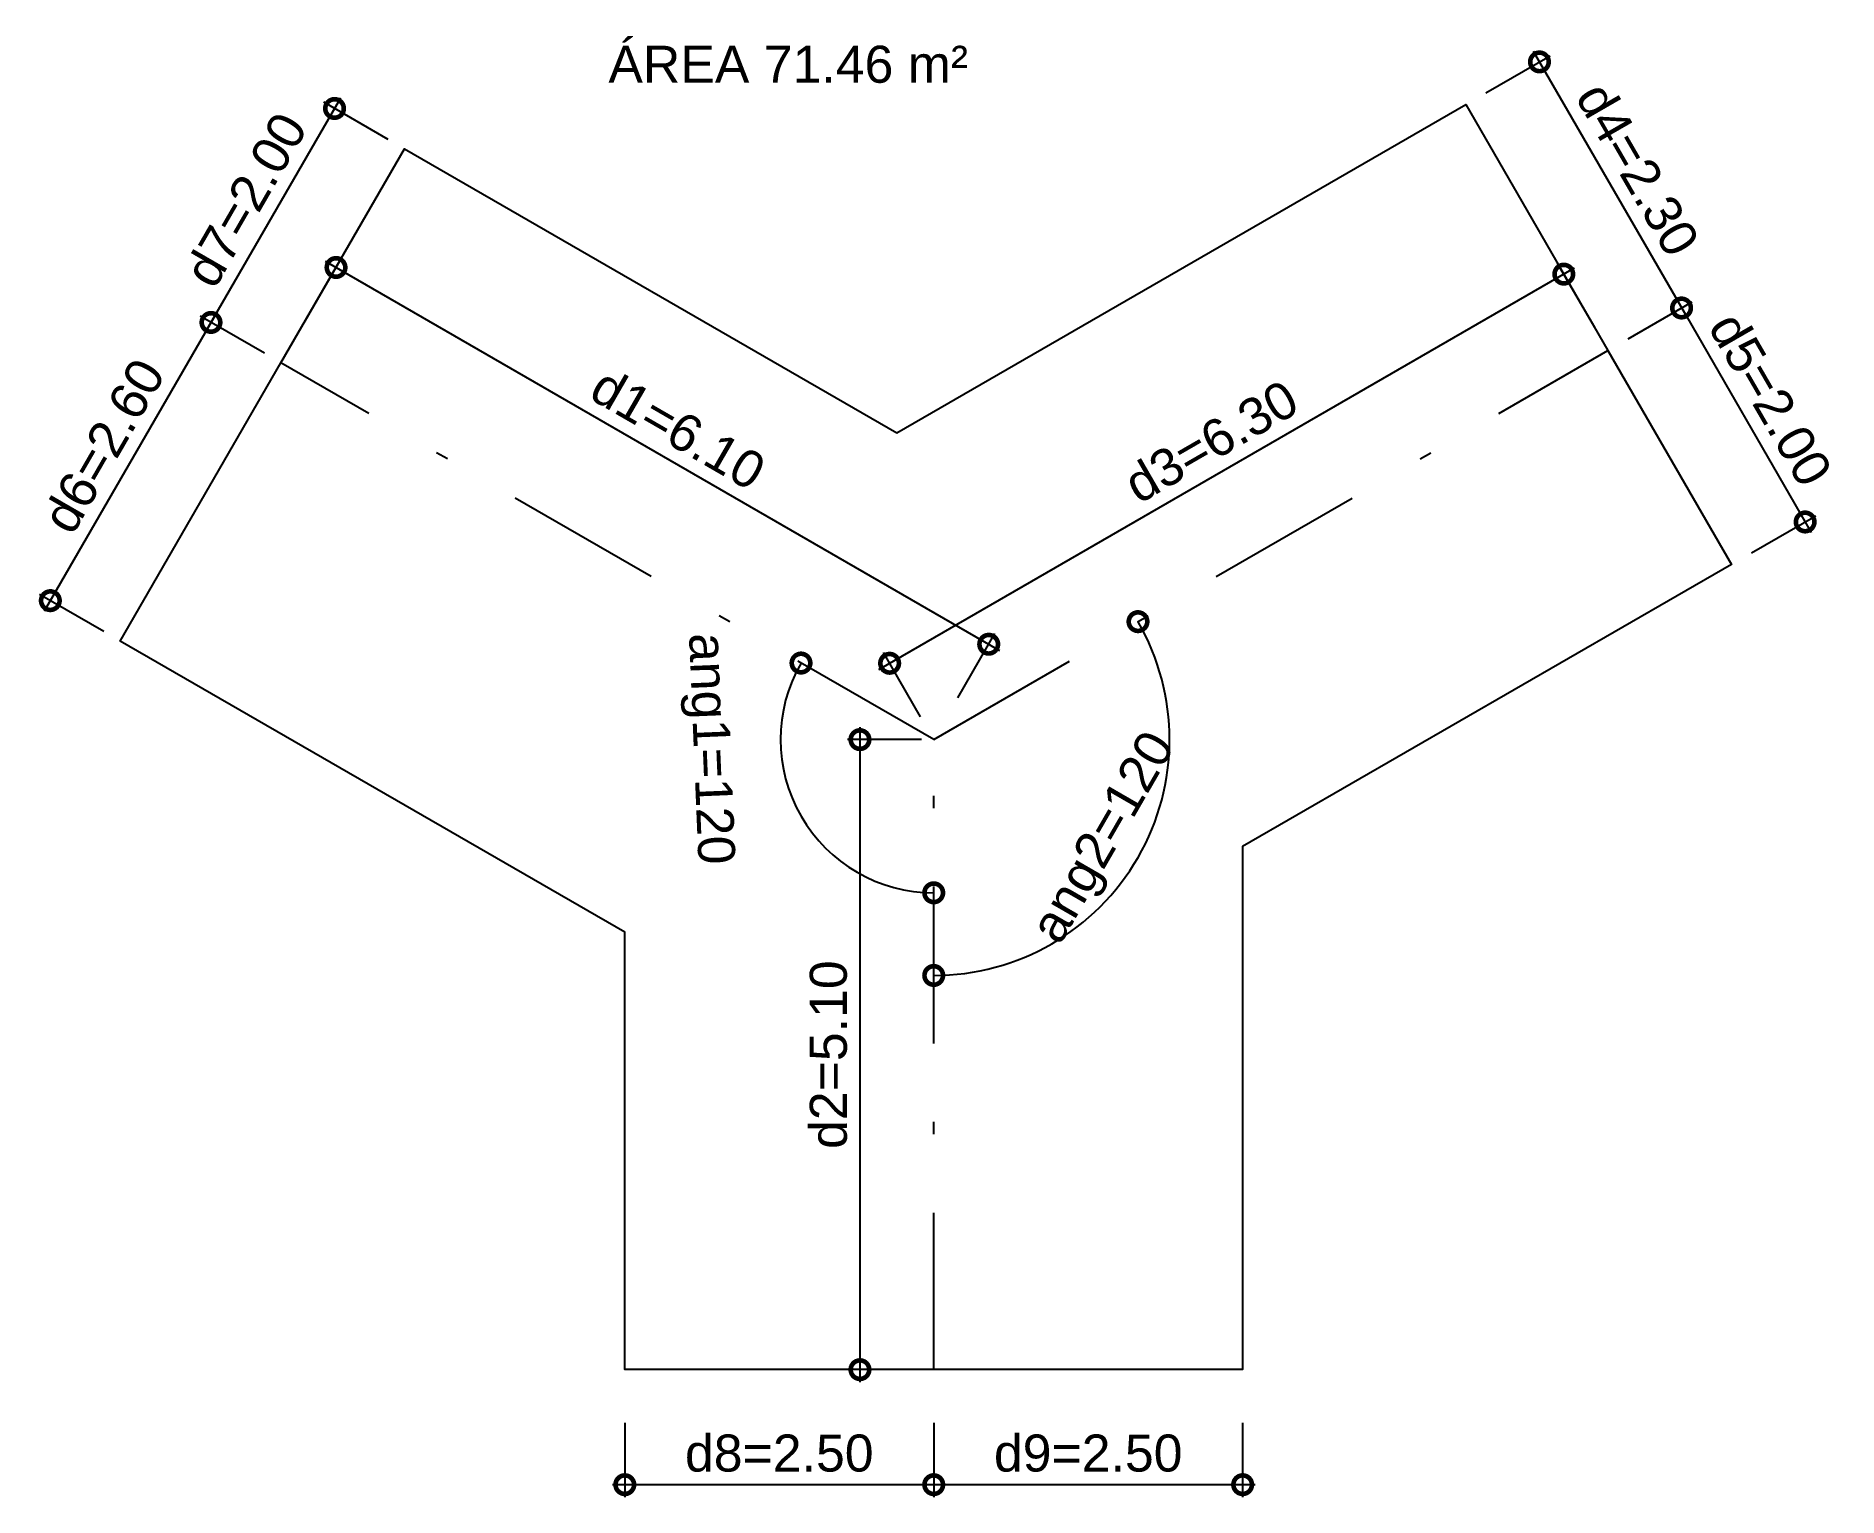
# Model space of a CAD drawing. Header units: metres. Extents: x -6.9 to 7.6, y -7.1 to 4.7.
import ezdxf

# ---------------------------------------------------------------- set-up
doc = ezdxf.new("R2010")
doc.units = ezdxf.units.M
doc.header["$LTSCALE"] = 0.1
doc.linetypes.add('DASHDOT', pattern=[25.4, 12.7, -6.35, 0, -6.35])
doc.layers.add('ARQ_EIXO CINZA 04', color=139, linetype='DASHDOT')
doc.layers.add('SIMB_01', color=1, linetype='Continuous')
doc.layers.add('COTA AZUL', color=5, linetype='Continuous', lineweight=25, true_color=0x0000ff)
doc.styles.add('Annot_3.0mm', font='arial.ttf', dxfattribs={"height": 3})
doc.styles.add('cota', font='arial.ttf')
doc.dimstyles.new('Info 01 - annot', dxfattribs={"dimtxt": 3, "dimasz": 3, "dimexe": 1, "dimexo": 1, "dimgap": 1, "dimtad": 1, "dimzin": 4, "dimtxsty": 'cota', "dimblk": 'DOTSMALL', "dimcen": 2, "dimdle": 1, "dimclrd": 256, "dimclre": 256, "dimclrt": 1, "dimazin": 2, "dimtfac": 0.09, "dimtmove": 2, "dimatfit": 2, "dimfxl": 5, "dimfxlon": 1, "dimtolj": 1, "dimtzin": 4, "dimlwd": -1, "dimarcsym": 1})

# ---------------------------------------------------------------- blocks, each defined once
blk = doc.blocks.new('_DotSmall')
at = {"color": 0, "linetype": 'ByBlock', "const_width": 0.5}
blk.add_lwpolyline([(-0.0625, 0, 1), (0.0625, 0, 1)], format="xyb", close=True, dxfattribs=at)
blk = doc.blocks.new('*D6')
at = {"layer": 'COTA AZUL', "lineweight": -2, "transparency": 16777216}
for p, q in [((-4.77, 2.434), (-4.47, 2.953)), ((0.512, -0.616), (0.812, -0.097))]:
    blk.add_line(p, q, dxfattribs=at)
at = {"layer": 'COTA AZUL', "transparency": 16777216}
blk.add_line((-4.607, 2.917), (0.849, -0.233), dxfattribs=at)
at = {"layer": 'Defpoints', "color": 0, "transparency": 16777216}
for p in [(-4.966, 2.095), (0.762, -0.183), (0.317, -0.955)]:
    blk.add_point(p, dxfattribs=at)
at = {"layer": 'COTA AZUL', "transparency": 16777216, "xscale": 0.3, "yscale": 0.3, "zscale": 0.3}
for p, rotation in [((-4.52, 2.867), 150), ((0.762, -0.183), 330.0000000000001)]:
    blk.add_blockref('_DotSmall', p, dxfattribs=dict(at, rotation=rotation))
at = {"layer": 'COTA AZUL', "color": 1, "transparency": 16777216, "insert": (-1.752, 1.561), "char_height": 0.3, "attachment_point": 5, "rotation": 330, "style": 'cota'}
blk.add_mtext('\\A1;d1=6.10', dxfattribs=at)
blk = doc.blocks.new('*D8')
at = {"layer": 'COTA AZUL', "transparency": 16777216}
blk.add_line((-0.28, -0.855), (-0.28, -6.155), dxfattribs=at)
at = {"layer": 'COTA AZUL', "lineweight": -2, "transparency": 16777216}
for p, q in [((0.217, -0.955), (-0.38, -0.955)), ((0.217, -6.055), (-0.38, -6.055))]:
    blk.add_line(p, q, dxfattribs=at)
at = {"layer": 'Defpoints', "color": 0, "transparency": 16777216}
for p in [(0.317, -0.955), (-0.28, -6.055), (0.317, -6.055)]:
    blk.add_point(p, dxfattribs=at)
at = {"layer": 'COTA AZUL', "transparency": 16777216, "xscale": 0.3, "yscale": 0.3, "zscale": 0.3}
for p, rotation in [((-0.28, -0.955), 90), ((-0.28, -6.055), 270)]:
    blk.add_blockref('_DotSmall', p, dxfattribs=dict(at, rotation=rotation))
at = {"layer": 'COTA AZUL', "color": 1, "transparency": 16777216, "insert": (-0.534, -3.505), "char_height": 0.3, "attachment_point": 5, "rotation": 90, "style": 'cota'}
blk.add_mtext('\\A1;d2=5.10', dxfattribs=at)
blk = doc.blocks.new('*D7')
at = {"layer": 'COTA AZUL', "transparency": 16777216}
blk.add_line((-0.126, -0.387), (5.503, 2.863), dxfattribs=at)
at = {"layer": 'COTA AZUL', "lineweight": -2, "transparency": 16777216}
for p, q in [((5.666, 2.38), (5.366, 2.899)), ((0.21, -0.77), (-0.09, -0.251))]:
    blk.add_line(p, q, dxfattribs=at)
at = {"layer": 'Defpoints', "color": 0, "transparency": 16777216}
for p in [(5.416, 2.813), (5.773, 2.195), (0.317, -0.955)]:
    blk.add_point(p, dxfattribs=at)
at = {"layer": 'COTA AZUL', "transparency": 16777216, "xscale": 0.3, "yscale": 0.3, "zscale": 0.3}
for p, rotation in [((5.416, 2.813), 29.99999999999996), ((-0.04, -0.337), 210)]:
    blk.add_blockref('_DotSmall', p, dxfattribs=dict(at, rotation=rotation))
at = {"layer": 'COTA AZUL', "color": 1, "transparency": 16777216, "insert": (2.562, 1.457), "char_height": 0.3, "attachment_point": 5, "rotation": 30, "style": 'cota'}
blk.add_mtext('\\A1;d3=6.30', dxfattribs=at)
blk = doc.blocks.new('*D2')
at = {"layer": 'COTA AZUL', "lineweight": -2, "transparency": 16777216}
for p, q in [((4.786, 4.281), (5.306, 4.581)), ((5.936, 2.289), (6.456, 2.589))]:
    blk.add_line(p, q, dxfattribs=at)
at = {"layer": 'COTA AZUL', "transparency": 16777216}
blk.add_line((5.169, 4.618), (6.419, 2.453), dxfattribs=at)
at = {"layer": 'Defpoints', "color": 0, "transparency": 16777216}
for p in [(4.623, 4.187), (6.369, 2.539), (5.773, 2.195)]:
    blk.add_point(p, dxfattribs=at)
at = {"layer": 'COTA AZUL', "transparency": 16777216, "xscale": 0.3, "yscale": 0.3, "zscale": 0.3}
for p, rotation in [((5.219, 4.531), 120), ((6.369, 2.539), 299.9999999999999)]:
    blk.add_blockref('_DotSmall', p, dxfattribs=dict(at, rotation=rotation))
at = {"layer": 'COTA AZUL', "color": 1, "transparency": 16777216, "insert": (6.013, 3.662), "char_height": 0.3, "attachment_point": 5, "rotation": 300, "style": 'cota'}
blk.add_mtext('\\A1;d4=2.30', dxfattribs=at)
blk = doc.blocks.new('*D3')
at = {"layer": 'COTA AZUL', "transparency": 16777216}
blk.add_line((6.319, 2.626), (7.419, 0.721), dxfattribs=at)
at = {"layer": 'COTA AZUL', "lineweight": -2, "transparency": 16777216}
for p, q in [((5.936, 2.289), (6.456, 2.589)), ((6.936, 0.557), (7.456, 0.857))]:
    blk.add_line(p, q, dxfattribs=at)
at = {"layer": 'Defpoints', "color": 0, "transparency": 16777216}
for p in [(5.773, 2.195), (7.369, 0.807), (6.773, 0.463)]:
    blk.add_point(p, dxfattribs=at)
at = {"layer": 'COTA AZUL', "transparency": 16777216, "xscale": 0.3, "yscale": 0.3, "zscale": 0.3}
for p, rotation in [((6.369, 2.539), 120), ((7.369, 0.807), 299.9999999999999)]:
    blk.add_blockref('_DotSmall', p, dxfattribs=dict(at, rotation=rotation))
at = {"layer": 'COTA AZUL', "color": 1, "transparency": 16777216, "insert": (7.088, 1.8), "char_height": 0.3, "attachment_point": 5, "rotation": 300, "style": 'cota'}
blk.add_mtext('\\A1;d5=2.00', dxfattribs=at)
blk = doc.blocks.new('*D5')
at = {"layer": 'COTA AZUL', "transparency": 16777216}
blk.add_line((-5.482, 2.509), (-6.882, 0.084), dxfattribs=at)
at = {"layer": 'COTA AZUL', "lineweight": -2, "transparency": 16777216}
for p, q in [((-5.099, 2.172), (-5.619, 2.472)), ((-6.399, -0.08), (-6.919, 0.22))]:
    blk.add_line(p, q, dxfattribs=at)
at = {"layer": 'Defpoints', "color": 0, "transparency": 16777216}
for p in [(-4.966, 2.095), (-6.832, 0.17), (-6.266, -0.157)]:
    blk.add_point(p, dxfattribs=at)
at = {"layer": 'COTA AZUL', "transparency": 16777216, "xscale": 0.3, "yscale": 0.3, "zscale": 0.3}
for p, rotation in [((-5.532, 2.422), 60.00000000000002), ((-6.832, 0.17), 240)]:
    blk.add_blockref('_DotSmall', p, dxfattribs=dict(at, rotation=rotation))
at = {"layer": 'COTA AZUL', "color": 1, "transparency": 16777216, "insert": (-6.401, 1.423), "char_height": 0.3, "attachment_point": 5, "rotation": 60, "style": 'cota'}
blk.add_mtext('\\A1;d6=2.60', dxfattribs=at)
blk = doc.blocks.new('*D4')
at = {"layer": 'COTA AZUL', "transparency": 16777216}
blk.add_line((-5.582, 2.335), (-4.482, 4.241), dxfattribs=at)
at = {"layer": 'COTA AZUL', "lineweight": -2, "transparency": 16777216}
for p, q in [((-4.099, 3.904), (-4.619, 4.204)), ((-5.099, 2.172), (-5.619, 2.472))]:
    blk.add_line(p, q, dxfattribs=at)
at = {"layer": 'Defpoints', "color": 0, "transparency": 16777216}
for p in [(-4.532, 4.154), (-3.966, 3.827), (-4.966, 2.095)]:
    blk.add_point(p, dxfattribs=at)
at = {"layer": 'COTA AZUL', "transparency": 16777216, "xscale": 0.3, "yscale": 0.3, "zscale": 0.3}
for p, rotation in [((-4.532, 4.154), 60.00000000000006), ((-5.532, 2.422), 240)]:
    blk.add_blockref('_DotSmall', p, dxfattribs=dict(at, rotation=rotation))
at = {"layer": 'COTA AZUL', "color": 1, "transparency": 16777216, "insert": (-5.251, 3.415), "char_height": 0.3, "attachment_point": 5, "rotation": 60, "style": 'cota'}
blk.add_mtext('\\A1;d7=2.00', dxfattribs=at)
blk = doc.blocks.new('*D12')
at = {"layer": 'COTA AZUL', "lineweight": -2, "transparency": 16777216}
for p, q in [((-2.183, -6.486), (-2.183, -7.086)), ((0.317, -6.486), (0.317, -7.086))]:
    blk.add_line(p, q, dxfattribs=at)
at = {"layer": 'COTA AZUL', "transparency": 16777216}
blk.add_line((0.417, -6.986), (-2.283, -6.986), dxfattribs=at)
at = {"layer": 'Defpoints', "color": 0, "transparency": 16777216}
for p in [(-2.183, -6.055), (0.317, -6.055), (-2.183, -6.986)]:
    blk.add_point(p, dxfattribs=at)
at = {"layer": 'COTA AZUL', "transparency": 16777216, "xscale": 0.3, "yscale": 0.3, "zscale": 0.3, "rotation": 180}
blk.add_blockref('_DotSmall', (-2.183, -6.986), dxfattribs=at)
at = {"layer": 'COTA AZUL', "transparency": 16777216, "xscale": 0.3, "yscale": 0.3, "zscale": 0.3}
blk.add_blockref('_DotSmall', (0.317, -6.986), dxfattribs=at)
at = {"layer": 'COTA AZUL', "color": 1, "transparency": 16777216, "insert": (-0.933, -6.732), "char_height": 0.3, "attachment_point": 5, "style": 'cota'}
blk.add_mtext('\\A1;d8=2.50', dxfattribs=at)
blk = doc.blocks.new('*D11')
at = {"layer": 'COTA AZUL', "lineweight": -2, "transparency": 16777216}
for p, q in [((0.317, -6.486), (0.317, -7.086)), ((2.817, -6.486), (2.817, -7.086))]:
    blk.add_line(p, q, dxfattribs=at)
at = {"layer": 'COTA AZUL', "transparency": 16777216}
blk.add_line((2.917, -6.986), (0.217, -6.986), dxfattribs=at)
at = {"layer": 'Defpoints', "color": 0, "transparency": 16777216}
for p in [(0.317, -6.055), (2.817, -6.055), (0.317, -6.986)]:
    blk.add_point(p, dxfattribs=at)
at = {"layer": 'COTA AZUL', "transparency": 16777216, "xscale": 0.3, "yscale": 0.3, "zscale": 0.3, "rotation": 180}
blk.add_blockref('_DotSmall', (0.317, -6.986), dxfattribs=at)
at = {"layer": 'COTA AZUL', "transparency": 16777216, "xscale": 0.3, "yscale": 0.3, "zscale": 0.3}
blk.add_blockref('_DotSmall', (2.817, -6.986), dxfattribs=at)
at = {"layer": 'COTA AZUL', "color": 1, "transparency": 16777216, "insert": (1.567, -6.732), "char_height": 0.3, "attachment_point": 5, "style": 'cota'}
blk.add_mtext('\\A1;d9=2.50', dxfattribs=at)
blk = doc.blocks.new('*D9')
at = {"layer": 'COTA AZUL', "transparency": 16777216}
blk.add_arc((0.317, -0.955), 1.24, 150, 270, dxfattribs=at)
at = {"layer": 'Defpoints', "color": 0, "transparency": 16777216}
for p in [(-4.966, 2.095), (0.317, -0.955), (0.317, -0.955), (-0.48, -1.905), (0.317, -6.055)]:
    blk.add_point(p, dxfattribs=at)
at = {"layer": 'COTA AZUL', "transparency": 16777216, "xscale": 0.3, "yscale": 0.3, "zscale": 0.3, "rotation": 60.00000000000003}
blk.add_blockref('_DotSmall', (-0.757, -0.335), dxfattribs=at)
at = {"layer": 'COTA AZUL', "transparency": 16777216, "xscale": 0.3, "yscale": 0.3, "zscale": 0.3}
blk.add_blockref('_DotSmall', (0.317, -2.195), dxfattribs=at)
at = {"layer": 'COTA AZUL', "color": 1, "transparency": 16777216, "insert": (-1.52, -1.03), "char_height": 0.3, "attachment_point": 5, "rotation": 272.3554, "style": 'cota'}
blk.add_mtext('\\A1;ang1=120', dxfattribs=at)
blk = doc.blocks.new('*D10')
at = {"layer": 'COTA AZUL', "transparency": 16777216}
blk.add_arc((0.317, -0.955), 1.909, 270, 30, dxfattribs=at)
at = {"layer": 'Defpoints', "color": 0, "transparency": 16777216}
for p in [(5.773, 2.195), (0.317, -0.955), (0.317, -0.955), (1.544, -2.417), (0.317, -6.055)]:
    blk.add_point(p, dxfattribs=at)
at = {"layer": 'COTA AZUL', "transparency": 16777216, "xscale": 0.3, "yscale": 0.3, "zscale": 0.3}
for p, rotation in [((1.97, 0), 120), ((0.317, -2.864), 180)]:
    blk.add_blockref('_DotSmall', p, dxfattribs=dict(at, rotation=rotation))
at = {"layer": 'COTA AZUL', "color": 1, "transparency": 16777216, "insert": (1.715, -1.762), "char_height": 0.3, "attachment_point": 5, "rotation": 60, "style": 'cota'}
blk.add_mtext('\\A1;ang2=120', dxfattribs=at)

msp = doc.modelspace()

# ---------------------------------------------------------------- linework, layer by layer
msp.add_lwpolyline([(-4.966, 2.095), (-3.966, 3.827), (0.017, 1.528), (4.623, 4.187), (5.773, 2.195), (6.773, 0.463), (2.817, -1.821), (2.817, -6.055), (0.317, -6.055), (-2.183, -6.055), (-2.183, -2.514), (-6.266, -0.157), (-4.966, 2.095)])
at = {"layer": 'ARQ_EIXO CINZA 04'}
for p, q in [((0.317, -0.955), (5.773, 2.195)), ((0.317, -0.955), (-4.966, 2.095)), ((0.317, -6.055), (0.317, -0.955))]:
    msp.add_line(p, q, dxfattribs=at)

# ---------------------------------------------------------------- texts
at = {"layer": 'SIMB_01', "insert": (-2.316, 4.662), "char_height": 0.3, "width": 3.9108, "attachment_point": 1, "style": 'Annot_3.0mm'}
msp.add_mtext('ÁREA 71.46 m²', dxfattribs=at)

# ---------------------------------------------------------------- dimensions: what is measured, and where the dimension line sits
at = {"layer": 'COTA AZUL'}
for p1, p2, distance, text, picture, middle in [((4.623, 4.187), (5.773, 2.195), 0.688, 'd4=2.30', '*D2', (6.013, 3.662)), ((-4.966, 2.095), (-3.966, 3.827), 0.654, 'd7=2.00', '*D4', (-5.251, 3.415)), ((-4.966, 2.095), (0.317, -0.955), 0.891, 'd1=6.10', '*D6', (-1.752, 1.561)), ((0.317, -0.955), (5.773, 2.195), 0.713, 'd3=6.30', '*D7', (2.562, 1.457)), ((5.773, 2.195), (6.773, 0.463), 0.688, 'd5=2.00', '*D3', (7.088, 1.8)), ((-4.966, 2.095), (-6.266, -0.157), -0.654, 'd6=2.60', '*D5', (-6.401, 1.423)), ((0.317, -6.055), (-2.183, -6.055), 0.931, 'd8=2.50', '*D12', (-0.933, -6.732)), ((2.817, -6.055), (0.317, -6.055), 0.931, 'd9=2.50', '*D11', (1.567, -6.732))]:
    dim = msp.add_aligned_dim(p1=p1, p2=p2, distance=distance, text=text, dimstyle='Info 01 - annot', override={"dimscale": 0}, dxfattribs=at)
    dim.commit()
    dim.dimension.update_dxf_attribs({"geometry": picture, "text_midpoint": middle})
dim = msp.add_angular_dim_2l(base=(1.544, -2.417), line1=((0.317, -0.955), (5.773, 2.195)), line2=((0.317, -6.055), (0.317, -0.955)), text='ang2=120', dimstyle='Info 01 - annot', override={"dimscale": 0}, dxfattribs=at)
dim.commit()
dim.dimension.update_dxf_attribs({"geometry": '*D10', "text_midpoint": (1.715, -1.762)})
dim = msp.add_angular_dim_2l(base=(-0.48, -1.905), line1=((0.317, -0.955), (-4.966, 2.095)), line2=((0.317, -6.055), (0.317, -0.955)), text='ang1=120', dimstyle='Info 01 - annot', override={"dimscale": 0}, dxfattribs=at)
dim.commit()
dim.dimension.update_dxf_attribs({"geometry": '*D9', "text_midpoint": (-1.52, -1.03), "dimtype": 162})
dim = msp.add_linear_dim(base=(-0.28, -6.055), p1=(0.317, -0.955), p2=(0.317, -6.055), angle=90, text='d2=5.10', dimstyle='Info 01 - annot', override={"dimscale": 0}, dxfattribs=at)
dim.commit()
dim.dimension.update_dxf_attribs({"geometry": '*D8', "text_midpoint": (-0.534, -3.505)})

doc.saveas('drawing.dxf')
